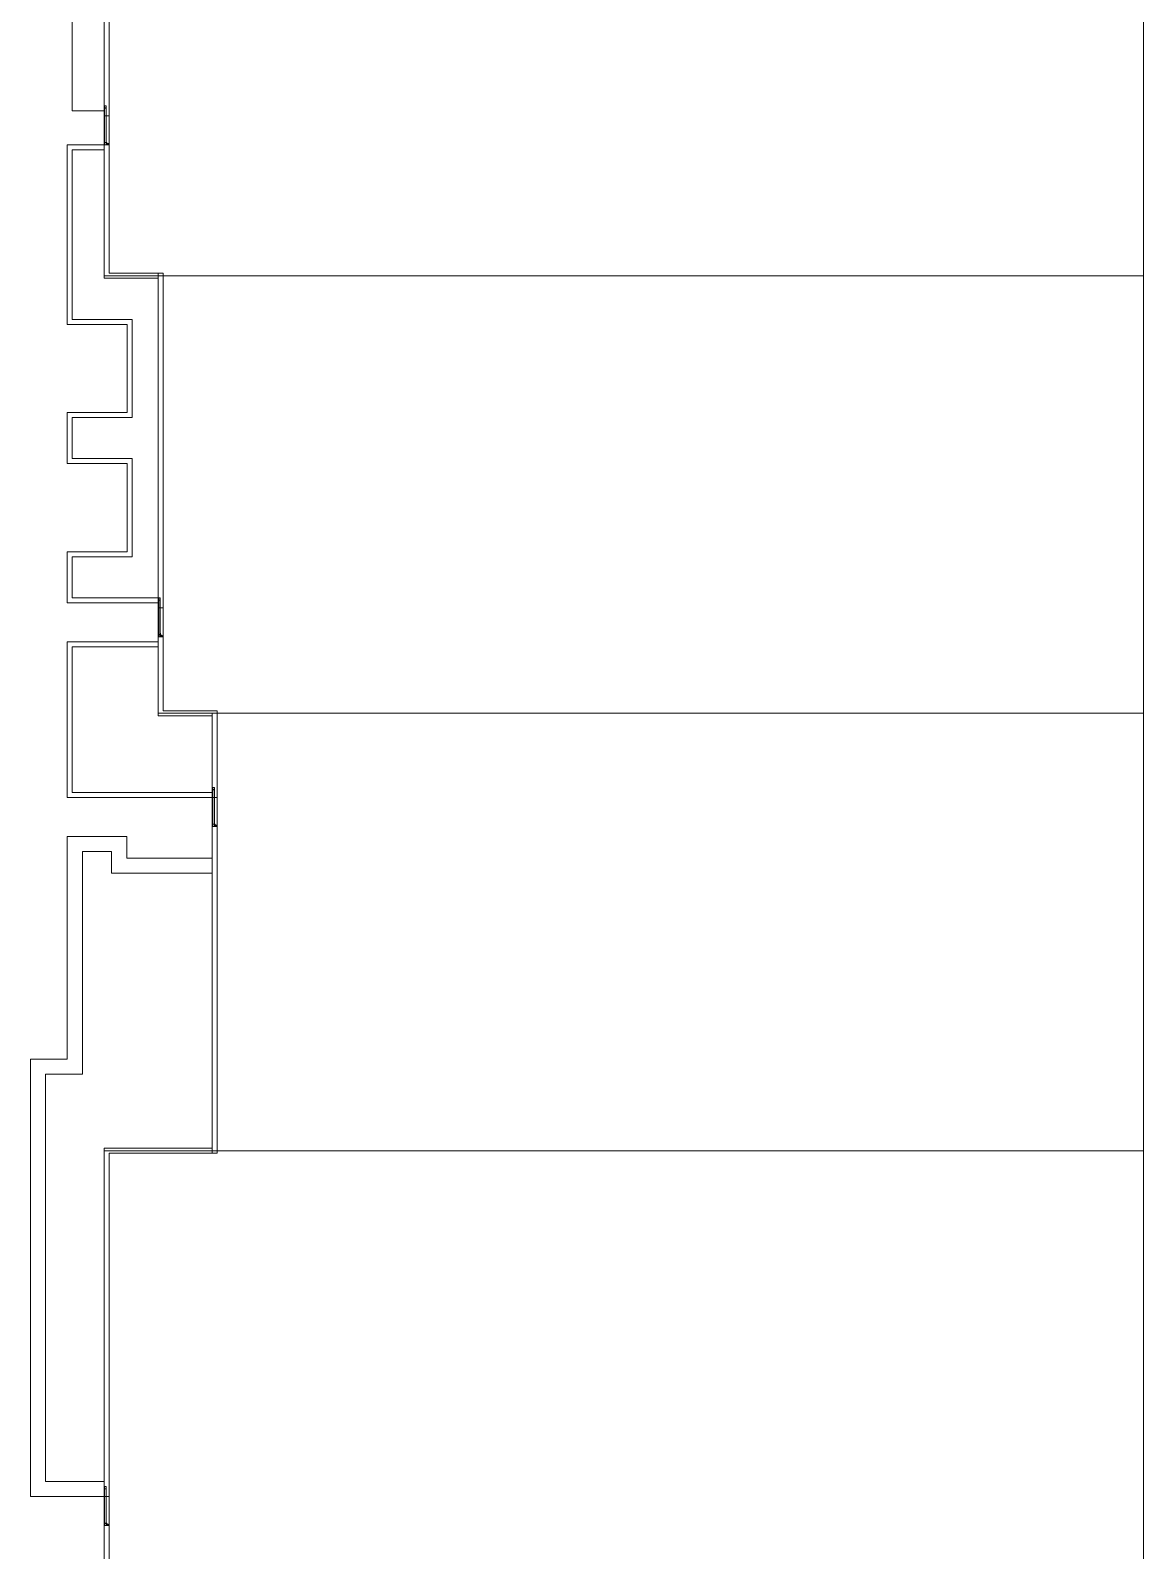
# Model space of a CAD drawing. Header units: metres. Extents: x 5205117 to 5948571, y 646915 to 1143748.
# Drawn here: x 5344447 to 5395847, y 968665 to 1038851 of the extents above; entities that cross this region are included whole.
import ezdxf

# ---------------------------------------------------------------- set-up
doc = ezdxf.new("R2010")
doc.units = ezdxf.units.M
doc.header["$MEASUREMENT"] = 0
for name, color, linetype, lineweight in [('A-Door', 3, 'Continuous', 15), ('A-Elevation 1', 4, 'Continuous', 13), ('A-Elevation 2', 163, 'Continuous', 9), ('A-Elevation 3', 251, 'Continuous', 5), ('PLOT', 7, 'Continuous', 5), ('road', 7, 'Continuous', 9)]:
    doc.layers.add(name, color=color, linetype=linetype, lineweight=lineweight)

# ---------------------------------------------------------------- blocks, each defined once
blk = doc.blocks.new('A$C7DF671ED')
at = {"layer": 'A-Door'}
for p, q in [((-8, 1699), (-9, 1698)), ((-9, 1698), (-9, 1697)), ((-9, 1697), (-9, 1696)), ((-9, 1696), (-9, 1695)), ((-9, 1695), (-9, 1693)), ((-9, 1693), (-8, 1693)), ((-7, 1700), (-8, 1699)), ((-7, 1698), (-8, 1698)), ((-8, 1698), (-8, 1698)), ((-8, 1698), (-8, 1697)), ((-8, 1697), (-8, 1697)), ((-8, 1697), (-8, 1697)), ((-8, 1697), (-8, 1697)), ((-8, 1697), (-8, 1696)), ((-8, 1696), (-8, 1696)), ((-8, 1696), (-8, 1695)), ((-8, 1696), (-8, 1696)), ((-8, 1696), (-8, 1696)), ((-8, 1696), (-8, 1696)), ((-8, 1695), (-8, 1695)), ((-8, 1695), (-8, 1695)), ((-8, 1695), (-8, 1695)), ((-8, 1695), (-8, 1694)), ((-8, 1694), (-8, 1694)), ((-8, 1694), (-8, 1694)), ((-7, 1694), (-8, 1694)), ((-8, 1693), (-7, 1692)), ((-6, 1700), (-7, 1700)), ((-6, 1699), (-7, 1699)), ((-7, 1699), (-7, 1698)), ((-7, 1698), (-7, 1698)), ((-7, 1698), (-7, 1698)), ((-7, 1698), (-7, 1698)), ((-7, 1698), (-7, 1698)), ((-7, 1694), (-7, 1693)), ((-7, 1694), (-7, 1694)), ((-7, 1693), (-7, 1693)), ((-7, 1693), (-7, 1693)), ((-7, 1693), (-7, 1693)), ((-7, 1693), (-7, 1693)), ((-7, 1693), (-6, 1693)), ((-7, 1692), (-6, 1691)), ((-5, 1700), (-6, 1700)), ((-6, 1699), (-6, 1699)), ((-5, 1699), (-6, 1699)), ((-6, 1699), (-6, 1699)), ((-6, 1699), (-6, 1699)), ((-6, 1699), (-6, 1699)), ((-6, 1693), (-6, 1692)), ((-6, 1693), (-6, 1693)), ((-6, 1693), (-6, 1693)), ((-6, 1693), (-6, 1693)), ((-6, 1692), (-5, 1692)), ((-6, 1691), (-5, 1691)), ((-5, 1738), (0, 1738)), ((-5, 1738), (-5, 1733)), ((-5, 1733), (0, 1733)), ((-5, 1733), (-5, 1723)), ((-5, 1723), (0, 1723)), ((-5, 1723), (-5, 1718)), ((-5, 1718), (0, 1718)), ((-5, 1709), (-5, 1718)), ((-5, 1709), (0, 1709)), ((-5, 1709), (-5, 1700)), ((-5, 1700), (0, 1700)), ((-3, 1700), (-5, 1700)), ((-4, 1699), (-5, 1699)), ((-5, 1699), (-5, 1699)), ((-5, 1699), (-5, 1699)), ((-5, 1699), (-5, 1699)), ((-5, 1692), (-5, 1692)), ((-5, 1692), (-5, 1692)), ((-5, 1692), (-5, 1692)), ((-5, 1692), (-4, 1692)), ((-5, 1691), (-3, 1691)), ((-5, 1691), (-5, 1683)), ((0, 1691), (-5, 1691)), ((0, 1683), (-5, 1683)), ((-5, 1683), (-5, 1674)), ((0, 1674), (-5, 1674)), ((-5, 1674), (-5, 1668)), ((0, 1668), (-5, 1668)), ((-5, 1668), (-5, 1659)), ((0, 1659), (-5, 1659)), ((-5, 1659), (-5, 1654)), ((0, 1654), (-5, 1654)), ((-4, 1699), (-4, 1699)), ((-4, 1699), (-4, 1699)), ((-4, 1699), (-4, 1699)), ((-3, 1699), (-4, 1699)), ((-4, 1699), (-4, 1699)), ((-4, 1692), (-3, 1693)), ((-4, 1692), (-4, 1692)), ((-4, 1692), (-4, 1692)), ((-4, 1692), (-4, 1692)), ((-2, 1700), (-3, 1700)), ((-3, 1699), (-3, 1699)), ((-3, 1699), (-3, 1699)), ((-2, 1698), (-3, 1699)), ((-3, 1699), (-3, 1699)), ((-3, 1699), (-3, 1699)), ((-3, 1693), (-3, 1693)), ((-3, 1693), (-3, 1693)), ((-3, 1693), (-3, 1693)), ((-3, 1693), (-3, 1693)), ((-3, 1693), (-2, 1693)), ((-3, 1691), (-2, 1692)), ((-1, 1699), (-2, 1700)), ((-2, 1697), (-2, 1698)), ((-2, 1698), (-2, 1698)), ((-2, 1698), (-2, 1698)), ((-2, 1698), (-2, 1698)), ((-2, 1698), (-2, 1698)), ((-2, 1698), (-2, 1698)), ((-1, 1697), (-2, 1697)), ((-2, 1694), (-1, 1695)), ((-2, 1693), (-2, 1694)), ((-2, 1694), (-2, 1694)), ((-2, 1694), (-2, 1694)), ((-2, 1694), (-2, 1694)), ((-2, 1694), (-2, 1694)), ((-2, 1692), (-1, 1693)), ((-2, 1693), (-2, 1693)), ((-2, 1693), (-2, 1693)), ((-1, 1698), (-1, 1699)), ((0, 1697), (-1, 1698)), ((-1, 1696), (-1, 1697)), ((-1, 1697), (-1, 1697)), ((-1, 1697), (-1, 1697)), ((-1, 1697), (-1, 1697)), ((-1, 1696), (-1, 1696)), ((-1, 1696), (-1, 1696)), ((-1, 1695), (-1, 1696)), ((-1, 1696), (-1, 1696)), ((-1, 1693), (0, 1695)), ((-1, 1695), (-1, 1695)), ((-1, 1695), (-1, 1695)), ((-1, 1695), (-1, 1695)), ((-1, 1695), (-1, 1695)), ((-1, 1693), (-1, 1693)), ((0, 1800), (74, 1800)), ((0, 1738), (0, 1800)), ((0, 1738), (0, 1733)), ((0, 1723), (0, 1733)), ((0, 1718), (0, 1723)), ((0, 1709), (0, 1718)), ((0, 1700), (0, 1709)), ((74, 1700), (0, 1700)), ((0, 1696), (0, 1700)), ((0, 1696), (0, 1697)), ((0, 1695), (0, 1696)), ((0, 1693), (0, 1696)), ((0, 1691), (0, 1693)), ((0, 1691), (74, 1691)), ((0, 1683), (0, 1691)), ((0, 1683), (0, 1674)), ((0, 1668), (0, 1674)), ((0, 1659), (0, 1668)), ((0, 1654), (0, 1659)), ((0, 1654), (0, 109)), ((74, 1700), (74, 1800)), ((74, 1691), (74, 165)), ((0, 109), (74, 109)), ((0, 0), (0, 100)), ((0, 100), (74, 100)), ((74, 0), (0, 0)), ((81, 165), (74, 165)), ((74, 165), (74, 156)), ((81, 156), (74, 156)), ((74, 118), (74, 156)), ((74, 118), (75, 118)), ((74, 118), (74, 118)), ((74, 118), (74, 118)), ((74, 118), (74, 118)), ((74, 118), (74, 118)), ((74, 118), (74, 118)), ((75, 118), (74, 118)), ((74, 118), (74, 112)), ((81, 112), (74, 112)), ((74, 109), (74, 112)), ((78, 102), (74, 109)), ((74, 109), (74, 109)), ((74, 109), (74, 109)), ((74, 67), (74, 100)), ((74, 67), (79, 67)), ((74, 39), (74, 67)), ((74, 0), (74, 39)), ((74, 39), (79, 39)), ((81, 118), (75, 118)), ((81, 95), (78, 102)), ((82, 113), (79, 118)), ((79, 67), (79, 60)), ((79, 60), (91, 60)), ((79, 48), (79, 56)), ((92, 56), (79, 56)), ((79, 55), (79, 55)), ((79, 55), (79, 55)), ((79, 51), (79, 55)), ((79, 51), (79, 55)), ((79, 55), (79, 55)), ((81, 55), (79, 55)), ((79, 51), (79, 51)), ((79, 51), (79, 51)), ((79, 51), (79, 51)), ((79, 51), (80, 51)), ((93, 48), (79, 48)), ((79, 39), (79, 45)), ((79, 45), (93, 45)), ((80, 51), (81, 51)), ((80, 51), (80, 51)), ((80, 51), (80, 51)), ((81, 165), (81, 156)), ((81, 156), (81, 123)), ((86, 125), (81, 123)), ((81, 123), (81, 118)), ((81, 112), (81, 118)), ((84, 88), (81, 95)), ((81, 55), (82, 55)), ((81, 55), (81, 55)), ((81, 51), (82, 51)), ((81, 51), (81, 51)), ((81, 51), (81, 51)), ((86, 106), (82, 113)), ((82, 55), (83, 55)), ((82, 55), (82, 55)), ((82, 51), (82, 51)), ((82, 51), (83, 51)), ((83, 55), (84, 55)), ((83, 51), (84, 51)), ((87, 81), (84, 88)), ((84, 55), (86, 55)), ((84, 55), (84, 55)), ((84, 51), (86, 51)), ((84, 51), (84, 51)), ((90, 118), (86, 125)), ((89, 99), (86, 106)), ((86, 55), (87, 55)), ((86, 55), (86, 55)), ((86, 51), (86, 51)), ((86, 51), (87, 51)), ((89, 73), (87, 81)), ((87, 55), (88, 55)), ((87, 51), (88, 51)), ((88, 55), (89, 55)), ((88, 55), (88, 55)), ((88, 51), (89, 51)), ((88, 51), (88, 51)), ((92, 91), (89, 99)), ((90, 66), (89, 73)), ((89, 55), (89, 51)), ((89, 55), (90, 55)), ((89, 51), (90, 51)), ((89, 12), (90, 17)), ((89, 12), (90, 8)), ((94, 110), (90, 118)), ((91, 60), (90, 66)), ((90, 55), (91, 55)), ((90, 55), (90, 55)), ((90, 55), (90, 55)), ((91, 51), (90, 51)), ((90, 51), (90, 51)), ((90, 51), (90, 51)), ((90, 17), (92, 20)), ((92, 5), (90, 8)), ((91, 60), (110, 60)), ((91, 55), (91, 55)), ((92, 55), (91, 55)), ((92, 51), (91, 51)), ((91, 51), (91, 51)), ((95, 83), (92, 91)), ((92, 56), (93, 56)), ((92, 55), (92, 56)), ((92, 55), (92, 55)), ((94, 55), (92, 55)), ((92, 55), (92, 55)), ((93, 51), (92, 55)), ((92, 51), (92, 51)), ((93, 51), (92, 51)), ((92, 20), (94, 22)), ((95, 2), (92, 5)), ((93, 56), (94, 56)), ((93, 50), (93, 51)), ((94, 51), (93, 51)), ((93, 48), (93, 50)), ((93, 48), (111, 48)), ((93, 43), (93, 45)), ((93, 45), (112, 45)), ((94, 35), (93, 43)), ((98, 102), (94, 110)), ((94, 56), (95, 56)), ((94, 51), (94, 55)), ((95, 55), (94, 55)), ((94, 55), (94, 55)), ((94, 55), (94, 55)), ((94, 55), (94, 55)), ((95, 51), (94, 51)), ((94, 51), (94, 51)), ((94, 51), (94, 51)), ((94, 51), (94, 51)), ((94, 22), (94, 35)), ((94, 22), (95, 23)), ((94, 17), (94, 22)), ((112, 17), (94, 17)), ((97, 75), (95, 83)), ((95, 56), (96, 56)), ((97, 55), (95, 55)), ((97, 51), (95, 51)), ((95, 23), (98, 25)), ((98, 0), (95, 2)), ((96, 56), (96, 56)), ((96, 56), (96, 56)), ((96, 56), (96, 56)), ((97, 56), (96, 56)), ((99, 68), (97, 75)), ((97, 56), (99, 56)), ((97, 55), (97, 55)), ((98, 55), (97, 55)), ((97, 55), (97, 55)), ((97, 51), (97, 51)), ((98, 51), (97, 51)), ((97, 51), (97, 51)), ((101, 94), (98, 102)), ((98, 55), (98, 55)), ((99, 55), (98, 55)), ((98, 51), (98, 51)), ((98, 51), (99, 51)), ((103, 26), (98, 25)), ((101, 60), (99, 68)), ((99, 56), (99, 56)), ((102, 56), (99, 56)), ((100, 55), (99, 55)), ((99, 51), (100, 51)), ((100, 55), (100, 51)), ((100, 55), (100, 55)), ((100, 55), (100, 55)), ((100, 55), (100, 55)), ((100, 55), (100, 55)), ((100, 55), (111, 55)), ((100, 51), (100, 51)), ((100, 51), (100, 51)), ((100, 51), (100, 51)), ((100, 51), (100, 51)), ((111, 51), (100, 51)), ((104, 86), (101, 94)), ((102, 51), (101, 56)), ((102, 56), (103, 56)), ((102, 48), (102, 51)), ((102, 43), (102, 45)), ((103, 35), (102, 43)), ((103, 56), (111, 56)), ((103, 35), (103, 17)), ((107, 25), (103, 26)), ((107, 78), (104, 86)), ((109, 69), (107, 78)), ((111, 23), (107, 25)), ((107, 0), (111, 2)), ((110, 61), (109, 69)), ((110, 60), (110, 61)), ((110, 60), (163, 60)), ((111, 55), (111, 56)), ((111, 56), (163, 56)), ((113, 55), (111, 55)), ((111, 55), (111, 55)), ((111, 52), (111, 55)), ((111, 51), (111, 52)), ((113, 51), (111, 51)), ((111, 51), (111, 51)), ((111, 48), (111, 51)), ((111, 48), (163, 48)), ((112, 22), (111, 23)), ((111, 2), (114, 5)), ((112, 44), (112, 45)), ((112, 45), (163, 45)), ((112, 35), (112, 44)), ((112, 22), (112, 35)), ((114, 20), (112, 22)), ((112, 21), (112, 22)), ((112, 17), (112, 19)), ((115, 55), (113, 55)), ((115, 51), (113, 51)), ((115, 17), (114, 20)), ((114, 5), (115, 8)), ((115, 55), (115, 55)), ((115, 55), (115, 51)), ((115, 55), (115, 55)), ((115, 55), (115, 55)), ((115, 55), (115, 55)), ((116, 55), (115, 55)), ((115, 51), (115, 51)), ((116, 51), (115, 51)), ((115, 51), (115, 51)), ((115, 51), (115, 51)), ((115, 51), (115, 51)), ((115, 17), (116, 12)), ((115, 8), (116, 12)), ((116, 55), (116, 55)), ((116, 55), (116, 51)), ((116, 55), (116, 55)), ((116, 55), (116, 55)), ((117, 55), (116, 55)), ((116, 51), (116, 51)), ((116, 51), (116, 51)), ((116, 51), (116, 51)), ((117, 51), (116, 51)), ((141, 55), (117, 55)), ((117, 51), (149, 51)), ((141, 55), (141, 55)), ((149, 55), (141, 55)), ((149, 55), (149, 51)), ((153, 55), (149, 55)), ((157, 51), (149, 51)), ((153, 55), (153, 55)), ((157, 55), (153, 55)), ((157, 51), (157, 55)), ((157, 55), (163, 55)), ((157, 51), (163, 51)), ((163, 60), (163, 60)), ((163, 60), (164, 60)), ((163, 60), (163, 60)), ((163, 56), (163, 55)), ((163, 55), (163, 51)), ((163, 55), (166, 55)), ((163, 51), (163, 48)), ((163, 51), (166, 51)), ((163, 45), (163, 45)), ((163, 45), (163, 45)), ((163, 45), (164, 45)), ((164, 60), (164, 59)), ((164, 59), (165, 59)), ((164, 59), (164, 59)), ((164, 45), (165, 46)), ((164, 45), (164, 45)), ((164, 45), (164, 45)), ((165, 59), (165, 59)), ((165, 59), (165, 58)), ((165, 58), (165, 58)), ((165, 58), (165, 58)), ((165, 58), (166, 57)), ((165, 47), (166, 47)), ((165, 46), (165, 47)), ((165, 47), (165, 47)), ((165, 46), (165, 46)), ((165, 46), (165, 46)), ((166, 57), (166, 57)), ((166, 57), (166, 55)), ((166, 55), (166, 51)), ((166, 55), (167, 55)), ((166, 51), (166, 48)), ((166, 51), (167, 51)), ((166, 48), (166, 47)), ((167, 55), (167, 55)), ((167, 55), (167, 51)), ((167, 55), (167, 55)), ((167, 55), (167, 55)), ((171, 55), (167, 55)), ((167, 51), (167, 51)), ((167, 51), (167, 51)), ((167, 51), (167, 51)), ((167, 51), (176, 51)), ((172, 55), (171, 55)), ((172, 55), (173, 55)), ((173, 55), (173, 55)), ((175, 55), (173, 55)), ((176, 55), (175, 55)), ((175, 55), (175, 55)), ((176, 55), (176, 51)), ((178, 55), (176, 55)), ((176, 55), (176, 55)), ((178, 51), (176, 51)), ((178, 55), (179, 55)), ((179, 51), (178, 51)), ((179, 55), (180, 55)), ((180, 51), (179, 51)), ((180, 55), (180, 55)), ((180, 55), (180, 55)), ((180, 55), (181, 55)), ((180, 51), (180, 51)), ((180, 51), (180, 51)), ((181, 51), (180, 51)), ((181, 55), (181, 55)), ((181, 51), (181, 55)), ((181, 51), (181, 51)), ((98, 0), (103, -1)), ((107, 0), (103, -1))]:
    blk.add_line(p, q, dxfattribs=at)

msp = doc.modelspace()

# ---------------------------------------------------------------- linework, layer by layer
at = {"layer": 'A-Elevation 1'}
for p, q in [((5350346.9, 1027410.1), (5350346.9, 1027640.1)), ((5352846.9, 987240.1), (5352846.9, 987010.1))]:
    msp.add_line(p, q, dxfattribs=at)
at = {"layer": 'A-Elevation 1', "ltscale": 5}
for points in [[(5348076.9, 1034910.1), (5348076.9, 1047010.1), (5350576.9, 1047010.1), (5350576.9, 1054610.1), (5350346.9, 1054610.1), (5350346.9, 1047240.1), (5347846.9, 1047240.1), (5347846.9, 1034910.1)], [(5353076.9, 1003440.1), (5346146.9, 1003440.1), (5346146.9, 1010620.1), (5350346.9, 1010620.1), (5350346.9, 1010850.1), (5350576.9, 1010850.1), (5350576.9, 1007440.1), (5353076.9, 1007440.1)], [(5352846.9, 1003670.1), (5352846.9, 1007210.1), (5350346.9, 1007210.1), (5350346.9, 1010390.1), (5346376.9, 1010390.1), (5346376.9, 1003670.1)]]:
    msp.add_lwpolyline(points, close=True, dxfattribs=at)
at = {"layer": 'A-Elevation 1'}
for points in [[(5347846.9, 1033570.1), (5347846.9, 1027410.1), (5350346.9, 1027410.1), (5350346.9, 1012190.1), (5350576.9, 1012190.1), (5350576.9, 1027640.1), (5348076.9, 1027640.1), (5348076.9, 1033570.1)], [(5353076.9, 1002100.1), (5353076.9, 987010.1), (5348076.9, 987010.1), (5348076.9, 971160.1), (5347846.9, 971160.1), (5347846.9, 987240.1), (5352846.9, 987240.1), (5352846.9, 1002100.1)], [(5350576.9, 953310.1), (5350576.9, 967040.1), (5348076.9, 967040.1), (5348076.9, 969820.1), (5347846.9, 969820.1), (5347846.9, 966810.1), (5350346.9, 966810.1), (5350346.9, 953310.1)]]:
    msp.add_lwpolyline(points, close=True, dxfattribs=at)
at = {"layer": 'A-Elevation 2', "ltscale": 5, "flags": 128}
for points in [[(5347846.9, 1033570.1), (5346146.9, 1033570.1), (5346146.9, 1025280.1), (5348916.9, 1025280.1), (5348916.9, 1021210.1), (5346146.9, 1021210.1), (5346146.9, 1018850.1), (5348916.9, 1018850.1), (5348916.9, 1014780.1), (5346146.9, 1014780.1), (5346146.9, 1012420.1), (5350346.9, 1012420.1)], [(5347846.9, 1033340.1), (5346376.9, 1033340.1), (5346376.9, 1025510.1), (5349146.9, 1025510.1), (5349146.9, 1020980.1), (5346376.9, 1020980.1), (5346376.9, 1019080.1), (5349146.9, 1019080.1), (5349146.9, 1014550.1), (5346376.9, 1014550.1), (5346376.9, 1012650.1), (5350346.9, 1012650.1)], [(5347846.9, 971160.1), (5344446.9, 971160.1), (5344446.9, 991360.1), (5346146.9, 991360.1), (5346146.9, 1001640.1), (5348896.9, 1001640.1), (5348896.9, 1000640.1), (5352846.9, 1000640.1)], [(5347846.9, 971860.1), (5345146.9, 971860.1), (5345146.9, 990660.1), (5346846.9, 990660.1), (5346846.9, 1000940.1), (5348196.9, 1000940.1), (5348196.9, 999940.1), (5352846.9, 999940.1)]]:
    msp.add_lwpolyline(points, dxfattribs=at)
at = {"layer": 'A-Elevation 3', "ltscale": 5}
for p, q in [((5347846.9, 1034910.1), (5347846.9, 1033570.1)), ((5348076.9, 1034910.1), (5348076.9, 1033570.1)), ((5350346.9, 1012190.1), (5350346.9, 1010850.1)), ((5350576.9, 1012190.1), (5350576.9, 1010850.1)), ((5352846.9, 1003440.1), (5352846.9, 1002100.1)), ((5353076.9, 1003440.1), (5353076.9, 1002100.1)), ((5347846.9, 971160.1), (5347846.9, 969820.1)), ((5348076.9, 971160.1), (5348076.9, 969820.1))]:
    msp.add_line(p, q, dxfattribs=at)
at = {"layer": 'A-Elevation 3', "ltscale": 5, "flags": 128}
msp.add_lwpolyline([(5347846.9, 1035140.1), (5346376.9, 1035140.1), (5346376.9, 1048590.1), (5348876.9, 1048590.1), (5348876.9, 1054380.1), (5350346.9, 1054380.1)], dxfattribs=at)
at = {"layer": 'PLOT', "ltscale": 0.5}
for p, q in [((5350346.9, 1027525.3), (5395846.9, 1027525.3)), ((5352846.9, 1007325.3), (5395846.9, 1007325.3)), ((5352846.9, 987125.3), (5395846.9, 987125.3))]:
    msp.add_line(p, q, dxfattribs=at)
at = {"layer": 'road', "ltscale": 0.5}
msp.add_line((5395846.9, 891125.3), (5395846.9, 1079004.6), dxfattribs=at)
msp.add_lwpolyline([(5352846.9, 884625.3), (5352846.9, 926525.3), (5350346.9, 926525.3), (5350346.9, 966925.3), (5347846.9, 966925.3), (5347846.9, 987125.3), (5352846.9, 987125.3), (5352846.9, 1007325.3), (5350346.9, 1007325.3), (5350346.9, 1027525.3), (5347846.9, 1027525.3), (5347846.9, 1047125.3), (5350346.9, 1047125.3), (5350346.9, 1089194.5)], dxfattribs=at)

# ---------------------------------------------------------------- block references
at = {"layer": 'A-Door'}
for p in [(5347871.9, 1033570.1), (5350371.9, 1010850.1), (5352871.9, 1002100.1), (5347871.9, 969820.1)]:
    msp.add_blockref('A$C7DF671ED', p, dxfattribs=at)

doc.saveas('drawing.dxf')
